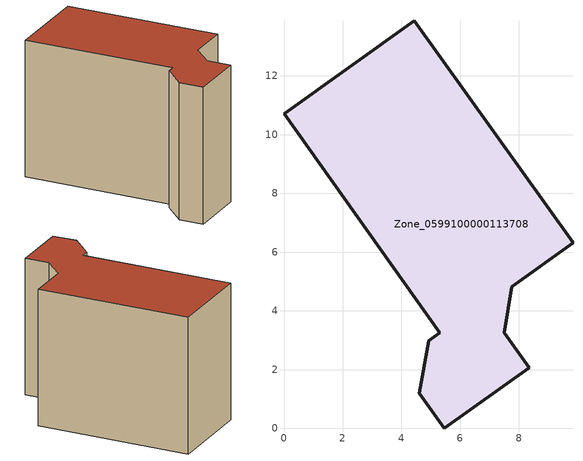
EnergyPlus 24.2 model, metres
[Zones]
Zone_0599100000113708
 floor ground (C_G): 8.35,2.06 5.46,0 4.61,1.2 4.93,2.99 5.31,3.26 0,10.71 4.44,13.88 9.84,6.32 7.76,4.83 7.5,3.26 z0
 wall outside (C_F): 5.31,3.26 4.93,2.99 4.61,1.2 5.46,0 8.35,2.06 7.5,3.26 7.76,4.83 9.84,6.32 4.44,13.88 0,10.71 5.31,3.26 z0:8.26
 roof outside (C_R): 7.76,4.83 9.84,6.32 4.44,13.88 0,10.71 5.31,3.26 4.93,2.99 4.61,1.2 5.46,0 8.35,2.06 7.5,3.26 z8.26
[BUILDING]
Pand.0599100000113708: North Axis=0; Terrain=City; Loads Convergence Tolerance Value=0.04; Temperature Convergence Tolerance Value=0.4; Solar Distribution=FullExterior; Maximum Number of Warmup Days=25; Minimum Number of Warmup Days=1
[Site:Location]
Rotterdam.The.Hague.AP_ZH_NLD Design_Conditions: Latitude=51.96; Longitude=4.45; Time Zone=1; Elevation=-4.5
[SITE:GROUNDTEMPERATURE:BUILDINGSURFACE]
18, 18, 18, 18, 18, 18, 18, 18, 18, 18, 18, 18
[MATERIAL] Thermal Absorptance=0.9; Solar Absorptance=0.7; Visible Absorptance=0.7
Name | Roughness | Thickness | Conductivity | Density | Specific Heat
G.TI.1975-1991 | MediumSmooth | 0.15 | 0.288461 | 540 | 1210
F.TI.1975-1991 | Rough | 0.3 | 0.230769 | 1920 | 840
R.TI.1975-1991 | MediumRough | 0.2 | 0.153846 | 1500 | 1000
[CONSTRUCTION]
C_G: G.TI.1975-1991
C_F: F.TI.1975-1991
C_R: R.TI.1975-1991
[ZONE]
Zone_0599100000113708: Type=1; Multiplier=1; Ceiling Height=Autocalculate; Volume=Autocalculate; Floor Area=autocalculate; Part of Total Floor Area=Yes
[ZONEINFILTRATION:DESIGNFLOWRATE]
Infil_Zone_0599100000113708: Zone or ZoneList or Space or SpaceList=Zone_0599100000113708; Schedule=AlwaysOn; Design Flow Rate Calculation Method=Flow/Area; Flow Rate per Floor Area=0.003; Constant Term Coefficient=1; Temperature Term Coefficient=0; Velocity Term Coefficient=0; Velocity Squared Term Coefficient=0
[HVACTEMPLATE:ZONE:IDEALLOADSAIRSYSTEM]
Zone_0599100000113708: Maximum Heating Supply Air Temperature=50; Minimum Cooling Supply Air Temperature=13; Maximum Heating Supply Air Humidity Ratio=0.0156; Minimum Cooling Supply Air Humidity Ratio=0.0077; Heating Limit=NoLimit; Cooling Limit=NoLimit; Dehumidification Control Type=ConstantSensibleHeatRatio; Cooling Sensible Heat Ratio=0.7; Dehumidification Setpoint=60; Humidification Control Type=None; Humidification Setpoint=30; Outdoor Air Method=None; Outdoor Air Flow Rate per Person=0.00944; Outdoor Air Flow Rate per Zone Floor Area=0; Outdoor Air Flow Rate per Zone=0; Demand Controlled Ventilation Type=None; Outdoor Air Economizer Type=NoEconomizer; Heat Recovery Type=None; Sensible Heat Recovery Effectiveness=0.7; Latent Heat Recovery Effectiveness=0.65
[ZONECONTROL:THERMOSTAT]
ThermostatControl_Zone_0599100000113708: Zone or ZoneList=Zone_0599100000113708; Control Type Schedule=DualSetpointControlType; Control 1=Thermostat_Zone_0599100000113708; Temperature Difference Between Cutout And Setpoint=0
[THERMOSTATSETPOINT:DUALSETPOINT]
Thermostat_Zone_0599100000113708: Heating Setpoint Temperature Schedule=HeatingSetpoint_Zone_0599100000113708; Cooling Setpoint Temperature Schedule=CoolingSetpoint_Zone_0599100000113708
[SCHEDULE:COMPACT]
HeatingSetpoint_Zone_0599100000113708: Through: 12/31, For: AllDays, Until: 24:00, 21
CoolingSetpoint_Zone_0599100000113708: Through: 12/31, For: AllDays, Until: 24:00, 24
DualSetpointControlType: Through: 12/31, For: AllDays, Until: 24:00, 4
AlwaysOn: Through: 12/31, For: AllDays, Until: 24:00, 1
